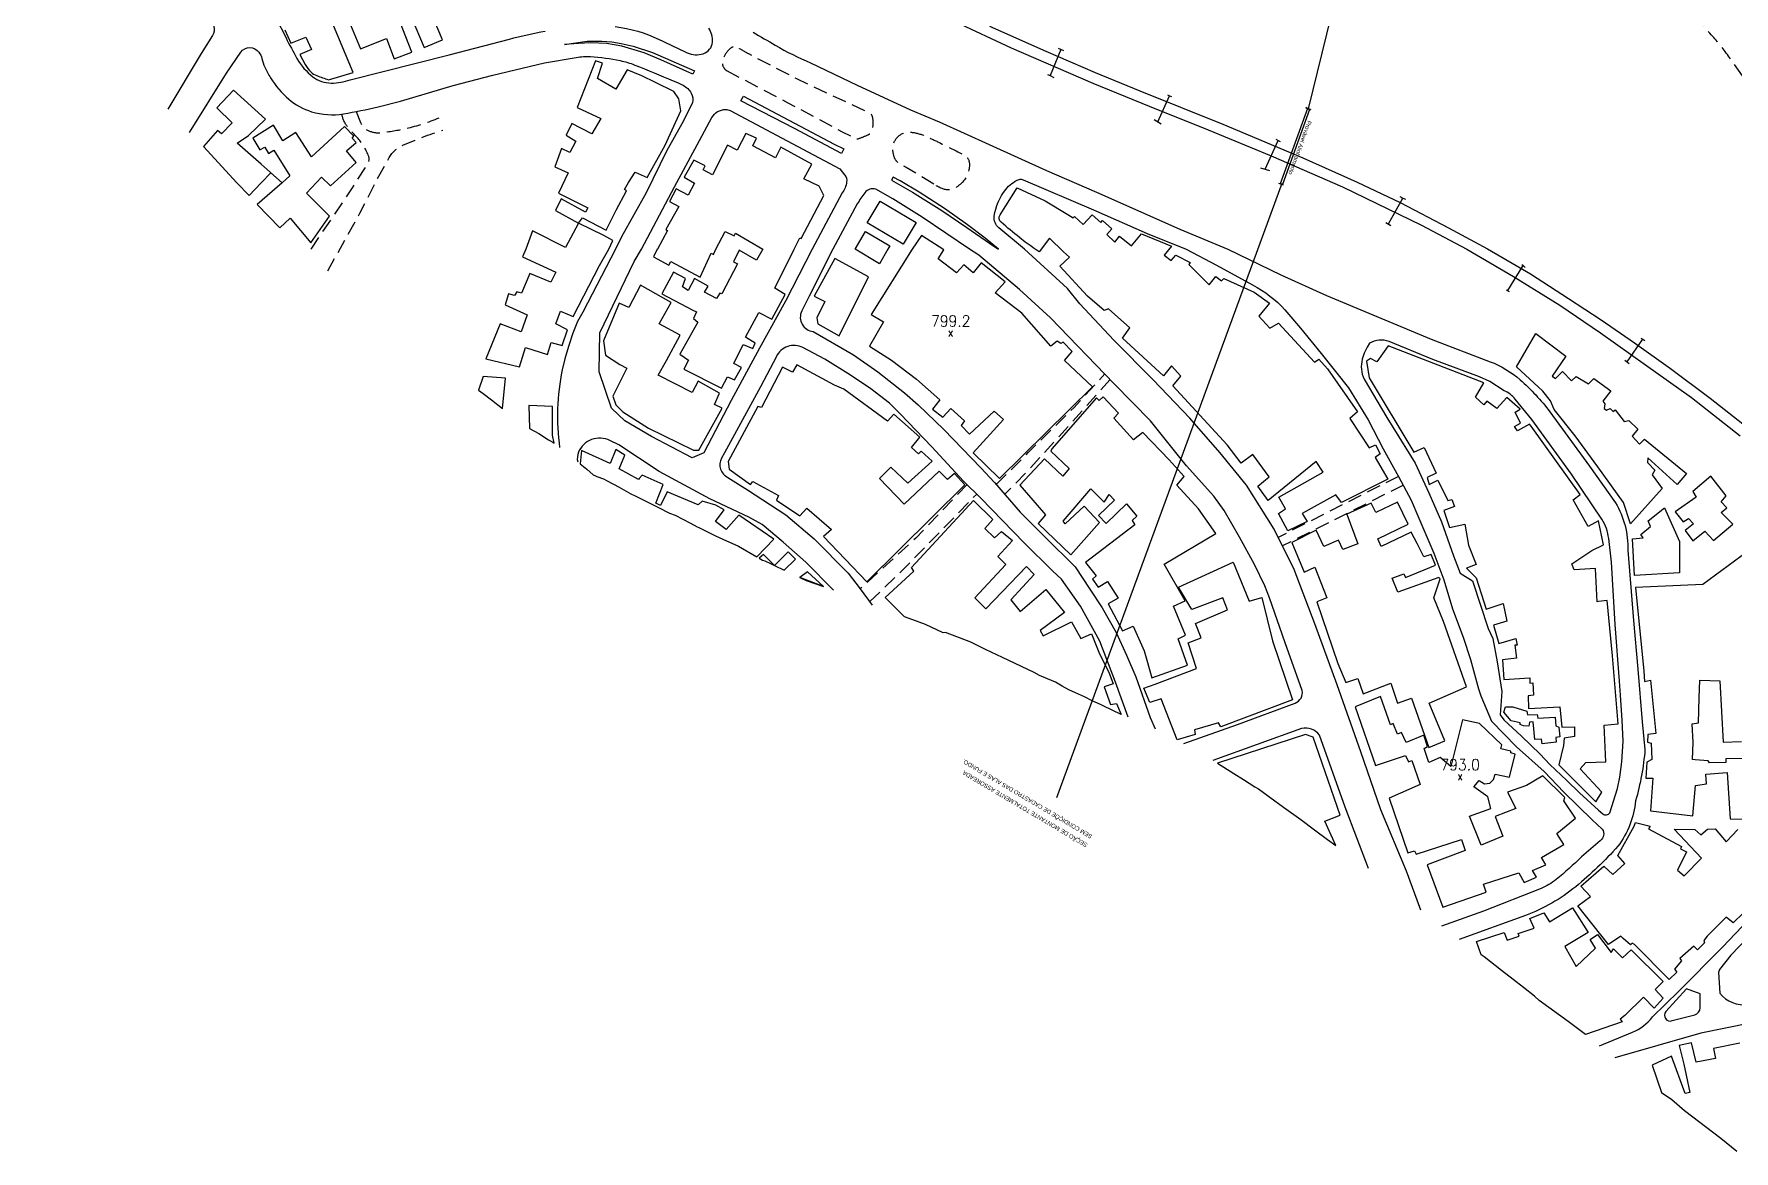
# Model space of a CAD drawing. Header units: metres. Extents: x 320405 to 332543, y 7395686 to 7410003.
# Drawn here: x 321090 to 321697, y 7402678 to 7403077 of the extents above; entities that cross this region are included whole.
import ezdxf
from ezdxf.enums import TextEntityAlignment as Align

# ---------------------------------------------------------------- set-up
doc = ezdxf.new("R2010")
doc.units = ezdxf.units.M
doc.header["$LTSCALE"] = 10
doc.header["$MEASUREMENT"] = 0
for name, pattern in [('CONTINUO', [0]), ('DASHED', [0.75, 0.5, -0.25]), ('TRACEJADO', [8.7, 8, -0.7])]:
    doc.linetypes.add(name, pattern=pattern)
for name, color, linetype in [('_TEXTO', 45, 'Continuous'), ('BUEIRO', 151, 'Continuous'), ('Canteiro', 45, 'DASHED'), ('DETALHES', 45, 'Continuous'), ('Edificações', 30, 'Continuous'), ('GALERIA', 45, 'Continuous'), ('Linha Férrea', 20, 'Continuous'), ('Pontos Cotados', 45, 'Continuous'), ('Portico', 45, 'Continuous'), ('Vias Primárias', 230, 'Continuous'), ('Vias Secundárias', 230, 'DASHED')]:
    doc.layers.add(name, color=color, linetype=linetype)
doc.styles.add('ARIAL', font='arial.ttf')
doc.styles.add('Style-STANDARD', font='STANDARD.shx')

msp = doc.modelspace()

# ---------------------------------------------------------------- linework, layer by layer
at = {"layer": '_TEXTO'}
for p, q in [((321545.13, 7403050.02), (321595.3, 7403255.37)), ((321535.58, 7403023.44), (321455.16, 7402803.95))]:
    msp.add_line(p, q, dxfattribs=at)
at = {"layer": 'BUEIRO', "linetype": 'TRACEJADO'}
for p, q in [((321544.74, 7403050.17, 765.19), (321534.99, 7403023.29, 774.06)), ((321545.51, 7403049.84, 765.19), (321535.79, 7403023.03, 774.04))]:
    msp.add_line(p, q, dxfattribs=at)
at = {"layer": 'BUEIRO', "linetype": 'CONTINUO'}
msp.add_line((321534.36, 7403023.5, 774.51), (321536.11, 7403022.92, 774), dxfattribs=at)
for points in [[(321544.63, 7403050.33, 766.32), (321544.55, 7403050.3, 766.08), (321544.2, 7403050.5, 765.89), (321544.14, 7403050.49, 765.56), (321544.73, 7403050.17, 765.15)], [(321545.81, 7403049.88, 766.26), (321544.63, 7403050.33, 766.32)], [(321545.81, 7403049.88, 766.26), (321545.83, 7403049.73, 765.12)]]:
    msp.add_polyline3d(points, dxfattribs=at)
at = {"layer": 'Canteiro', "flags": 128}
for points in [[(321337.3, 7403063.72), (321359.23, 7403052.26), (321378.61, 7403041.88), (321383.47, 7403039.46, 0.202264), (321384.35, 7403039.4, 0.021642), (321387.92, 7403040.83, 0.189607), (321389.08, 7403042.02, 0.10392), (321389.68, 7403045.14, 0.057416), (321389.41, 7403047.23, 0.218134), (321388.31, 7403048.6), (321362.34, 7403060.75), (321345.3, 7403069.65, -0.016163), (321342.08, 7403071.47, 0.025546), (321341.06, 7403072.02, 0.304114), (321338.64, 7403071.66, 0.11221), (321336.03, 7403067.93, 0.220276), (321336.17, 7403064.99, 0.1237)], [(321411.3, 7403023.19), (321401.38, 7403029.16, 0.005274), (321399.02, 7403030.55, -0.165241), (321397.32, 7403032.48, -0.127677), (321396.74, 7403036.56, -0.417295), (321403.29, 7403041.71, -0.074684), (321408.56, 7403040.24, -0.00879), (321413.58, 7403037.88, -0.003382), (321421.92, 7403033.71, -0.271212), (321424.03, 7403030.43, -0.198669), (321421.67, 7403023.98, -0.084145), (321418.84, 7403021.8, -0.240592), (321413.96, 7403021.7, -0.02873)]]:
    msp.add_lwpolyline(points, format="xyb", close=True, dxfattribs=at)
at = {"layer": 'Edificações'}
msp.add_lwpolyline([(321179.6, 7403078.28), (321181.65, 7403073.51), (321187.1, 7403075.63), (321189.08, 7403071.27), (321184.89, 7403069.42), (321186.83, 7403065.87, 0.079891), (321188.84, 7403063.27, 0.096045), (321190.97, 7403061.93, 0.015729), (321195.12, 7403060.47), (321203.94, 7403063.06), (321192.97, 7403089.35)], format="xyb", dxfattribs=at)
for points in [[(321198.26, 7403091.58), (321206.53, 7403071.53), (321215.84, 7403075.13), (321218.6, 7403067.87), (321224.94, 7403070.26), (321217.64, 7403088.87)], [(321224.7, 7403082.91), (321229.33, 7403071.93), (321235.8, 7403074.72), (321229.93, 7403088.8)], [(321312.49, 7403000), (321311.19, 7402997.21), (321316.66, 7402994.29), (321317.34, 7402995.49), (321327.88, 7402990.01), (321331.8, 7402998.56), (321332.63, 7402998.09), (321333.47, 7403000), (321336.77, 7403006.2), (321340.04, 7403004.74), (321340.47, 7403005.69), (321350.21, 7403000), (321347.97, 7402996.04), (321341.81, 7402999.57), (321339.75, 7402995.46), (321341.24, 7402994.71), (321335.61, 7402983.98), (321334.89, 7402984.29), (321333.76, 7402982.39), (321329.44, 7402984.65), (321330.73, 7402986.75), (321325.9, 7402989.47), (321323.53, 7402985.21), (321321.53, 7402986.55), (321322.66, 7402989.53), (321318.29, 7402991.78), (321314.23, 7402984.03), (321325.23, 7402978.16), (321326.57, 7402977.59), (321325.43, 7402975.16), (321327.03, 7402973.93), (321320.65, 7402962.43), (321323.74, 7402960.28), (321321.99, 7402957.07), (321335.52, 7402950.35), (321337.68, 7402954.4), (321340.09, 7402953.33), (321342.61, 7402957.69), (321339.84, 7402959.14), (321343.18, 7402965.86), (321346.72, 7402964.48), (321347.5, 7402966.4), (321344.11, 7402968.5), (321348.84, 7402977.38), (321353.48, 7402974.99), (321358.19, 7402983.76), (321354.55, 7402986.04), (321361.49, 7403000), (321363.44, 7403003.96), (321363.91, 7403003.7), (321372, 7403019.07), (321370.39, 7403022.49), (321364.88, 7403025.01), (321367.73, 7403030.32), (321356.71, 7403036.33), (321354.8, 7403032.61), (321346.63, 7403036.91), (321347.94, 7403039.59), (321344.22, 7403041.23), (321341.1, 7403035.33), (321337.67, 7403037.11), (321332.26, 7403026.54), (321328.95, 7403028.34), (321329.65, 7403029.71), (321325.64, 7403031.77), (321322.14, 7403025.61), (321325.85, 7403023.47), (321323.55, 7403019.18), (321319.27, 7403021.53), (321316.95, 7403016.99), (321320.2, 7403015.23), (321315.66, 7403006.98), (321316.19, 7403006.65), (321312.62, 7403000)], [(321377.56, 7402968.95), (321387.96, 7402990.09), (321376.01, 7402996.59), (321368.53, 7402983.15), (321372.38, 7402981.25), (321369.52, 7402975.42), (321369.86, 7402973.25), (321377.56, 7402968.95)], [(321306.56, 7402987.04), (321302.34, 7402979.09), (321298.92, 7402980.62), (321293.33, 7402967.17), (321294.01, 7402962.06), (321299.23, 7402958.79), (321301.72, 7402957.4), (321296.66, 7402947.5), (321297.71, 7402944.33), (321300.24, 7402941.91), (321309.36, 7402936.05), (321325.44, 7402928.14), (321327.44, 7402928.2), (321335.67, 7402943.15), (321332.93, 7402944.44), (321334.78, 7402948.55), (321327.19, 7402952.81), (321324.97, 7402948.81), (321312.85, 7402954.92), (321315.85, 7402960.25), (321320.75, 7402969.22), (321313.2, 7402973.23), (321317.46, 7402980.87), (321306.56, 7402987.04)], [(321660.08, 7402901.85), (321657.6, 7402909.5), (321648.41, 7402922.17), (321640.32, 7402933.28), (321632.85, 7402942.71), (321631.51, 7402945.79), (321628.74, 7402949.23), (321619.41, 7402957.92), (321626.29, 7402969.89), (321636.96, 7402961.75), (321632.13, 7402954.58), (321633.33, 7402953.82), (321635.86, 7402956.21), (321639.07, 7402952.95), (321640.75, 7402954.44), (321645.15, 7402951.81), (321646.96, 7402953.81), (321653.04, 7402949.3), (321650.17, 7402945.63), (321650.99, 7402944.72), (321650.7, 7402943), (321651.56, 7402942.43), (321652.8, 7402943.09), (321653.9, 7402942), (321654.62, 7402942.62), (321657.78, 7402938.4), (321659.45, 7402938.74), (321662.76, 7402935.67), (321660.65, 7402933.19), (321663.34, 7402930.27), (321665.15, 7402932.13), (321680.13, 7402919.89), (321676.82, 7402915.91), (321666.3, 7402925.47), (321666.16, 7402923.75), (321668.74, 7402920.98), (321667.79, 7402919.41), (321671.38, 7402914.47), (321660.08, 7402901.85)], [(321607.74, 7402952.16), (321573.57, 7402965.42), (321569.55, 7402959.75), (321567.28, 7402960.95), (321565.8, 7402960.01), (321566.73, 7402953.96), (321582.72, 7402927.5), (321586.47, 7402929.09), (321590.72, 7402919.99), (321587.47, 7402918.39), (321588.24, 7402915.91), (321591.27, 7402917.51), (321594.86, 7402910.16), (321596.24, 7402910.55), (321597.28, 7402908.07), (321593.48, 7402906.59), (321595.52, 7402900.53), (321600.93, 7402901.78), (321602.3, 7402894.24), (321605.01, 7402887.33), (321601.54, 7402886), (321604.95, 7402882.59), (321608.54, 7402871.42), (321614.6, 7402873.38), (321615.93, 7402867.14), (321611.19, 7402865.71), (321613.05, 7402859.13), (321619.09, 7402860.92), (321619.66, 7402858.47), (321618.83, 7402858.47), (321619.36, 7402853.92), (321614.37, 7402853.25), (321614.89, 7402846.21), (321624.15, 7402846.89), (321624.2, 7402844.91), (321625.2, 7402845.07), (321625.47, 7402840.67), (321623.54, 7402840.49), (321623.65, 7402835.87), (321634.9, 7402836.46), (321635.63, 7402829.25), (321640.15, 7402829.31), (321640.04, 7402825.88), (321636.4, 7402825.33), (321636.18, 7402822.68), (321634.53, 7402815.84), (321647.76, 7402802.61), (321649.91, 7402806.03), (321642.08, 7402814.34), (321644.18, 7402816.65), (321651.34, 7402816.87), (321650.74, 7402830), (321655.7, 7402830.44), (321653.71, 7402854.76), (321651.79, 7402874.44), (321648.67, 7402874.11), (321648.14, 7402873.97), (321647.56, 7402885.89), (321640.01, 7402885.4), (321639.19, 7402887.57), (321646.3, 7402892.31), (321650.44, 7402894.4), (321648.65, 7402902.97), (321644.97, 7402900.87), (321639.58, 7402910.42), (321642.16, 7402912.28), (321624.59, 7402936.72), (321624.03, 7402937.45), (321619.7, 7402935.03), (321618.73, 7402936.65), (321620.82, 7402937.84), (321618.95, 7402941.77), (321620.68, 7402942.86), (321615.99, 7402947), (321612.31, 7402943.07), (321608.74, 7402945.62), (321607.73, 7402944.33), (321604.73, 7402947.1), (321607.74, 7402952.16)], [(321387.37, 7402881.14), (321422.42, 7402915.84), (321418.73, 7402919.83), (321416.18, 7402917.68), (321413.16, 7402920.64), (321400.67, 7402908.83), (321391.94, 7402918.09), (321395.9, 7402922.04), (321402.08, 7402916.41), (321410.67, 7402924.19), (321406.78, 7402927.81), (321405.84, 7402926.87), (321403.36, 7402929.15), (321406.37, 7402932.87), (321397.04, 7402940.98), (321394.76, 7402938.57), (321379.17, 7402949.92), (321375.81, 7402951.4), (321362.36, 7402958.6), (321360.89, 7402956.05), (321357.26, 7402957.86), (321349.72, 7402943.4), (321348.45, 7402943.74), (321337.83, 7402924.12), (321338.24, 7402921.38), (321345.83, 7402915.92), (321346.64, 7402917), (321355.83, 7402911.97), (321355.1, 7402910.34), (321363.49, 7402904.71), (321365.91, 7402907.46), (321374.71, 7402899.8), (321371.89, 7402897.38), (321387.37, 7402881.14)], [(321257.32, 7402943.01), (321258.41, 7402953.89), (321250.33, 7402954.44), (321248.67, 7402949.58), (321250.36, 7402948.46), (321253.36, 7402946.12), (321257.32, 7402943.01)], [(321275.7, 7402930.67), (321275.16, 7402933.56), (321275.11, 7402943.77), (321266.73, 7402944.17), (321266.89, 7402935.95), (321270.22, 7402934.14), (321273.75, 7402931.81), (321275.26, 7402931.02), (321275.7, 7402930.67)], [(321348.1, 7402890.12), (321354.19, 7402896.41), (321341.66, 7402904.96), (321337.1, 7402899.82), (321333.35, 7402902.68), (321336.45, 7402906.86), (321333.41, 7402908.48), (321328.53, 7402909.98), (321327.17, 7402908.66), (321316.03, 7402913.23), (321313.65, 7402908.45), (321312, 7402909.19), (321314.71, 7402915.96), (321307.11, 7402919.29), (321306.07, 7402918.07), (321305.8, 7402917.68), (321298.94, 7402921.47), (321300.95, 7402926.42), (321297.72, 7402928.39), (321295.71, 7402923.44), (321285.55, 7402928.07), (321284.97, 7402923.31), (321287.41, 7402921.35), (321289.68, 7402919.41), (321290.54, 7402918.99), (321290.93, 7402918.79), (321293.32, 7402917.89), (321294.69, 7402917.24), (321298.96, 7402914.9), (321303.12, 7402912.63), (321304.68, 7402911.81), (321312.95, 7402907.64), (321316.87, 7402905.68), (321318.96, 7402904.92), (321324.36, 7402902.07), (321326.82, 7402900.79), (321327.4, 7402900.53), (321328.31, 7402900.13), (321333.4, 7402897.62), (321335.92, 7402896.39), (321341.5, 7402893.92), (321348.1, 7402890.12)], [(321689.73, 7402895.96), (321696.7, 7402901.74), (321692.53, 7402905.9), (321694.49, 7402907.62), (321692.53, 7402909.72), (321694.29, 7402911.85), (321688.79, 7402918.86), (321682.32, 7402913.37), (321683.6, 7402911.41), (321676.09, 7402906.16), (321678.89, 7402902.58), (321680.75, 7402903.81), (321682.57, 7402901.85), (321679.67, 7402899.45), (321682.32, 7402895.76), (321686.69, 7402899.29), (321689.73, 7402895.96)], [(321393.98, 7402875.53), (321404.12, 7402884.91), (321403.29, 7402886.27), (321425.5, 7402910.24), (321432.38, 7402903.39), (321429.49, 7402900.22), (321432.99, 7402896.86), (321435.47, 7402899.1), (321439.35, 7402895.85), (321434.21, 7402890.23), (321437.03, 7402887.37), (321425.96, 7402875.42), (321429.86, 7402871.56), (321444.36, 7402886.65), (321447.09, 7402883.71), (321438.79, 7402874.72), (321442.17, 7402870.54), (321451.35, 7402878.44), (321457.98, 7402870.22), (321449.29, 7402863.72), (321450.34, 7402861.92), (321460.49, 7402866.92), (321463.83, 7402860.89), (321467.65, 7402862.53), (321470.52, 7402855.4), (321473.77, 7402848.91), (321475.31, 7402844.73), (321472.11, 7402843.59), (321474.39, 7402837.3), (321476.55, 7402837.74), (321478.24, 7402833.78), (321471.76, 7402836.9), (321470.83, 7402837.34), (321467.86, 7402838.7), (321465.07, 7402840.02), (321461.89, 7402841.52), (321459.58, 7402842.62), (321457.2, 7402843.93), (321454.8, 7402845.26), (321449.09, 7402847.69), (321447.13, 7402848.71), (321435.79, 7402854.11), (321429.81, 7402856.96), (321424.47, 7402859.6), (321415.45, 7402863.03), (321414.6, 7402862.95), (321408.36, 7402865.88), (321403.79, 7402867.54), (321400.78, 7402868.63), (321393.98, 7402875.53)], [(321677.59, 7402884.37), (321661.51, 7402883.38), (321660.76, 7402896.51), (321664.59, 7402896.92), (321663.74, 7402898.01), (321667.18, 7402900.85), (321666.38, 7402902.89), (321672.26, 7402907.61), (321677.64, 7402895.52), (321677.59, 7402884.37)], [(321357.86, 7402885.28), (321361.91, 7402889.24), (321359.27, 7402891.88), (321354.38, 7402886.96), (321350.49, 7402890.85), (321348.95, 7402889.62), (321350.13, 7402888.94), (321350.95, 7402888.63), (321353.04, 7402887.69), (321354.38, 7402886.96), (321357.86, 7402885.28)], [(321701.72, 7402891.87), (321685.88, 7402880.19), (321661.85, 7402879.1), (321664.8, 7402849.28), (321665.09, 7402845.56), (321667.19, 7402846.02), (321669.12, 7402827.02), (321666.28, 7402826.6), (321666.17, 7402823.93), (321667.53, 7402823.54), (321667.7, 7402817.73), (321665.94, 7402816.77), (321665.6, 7402810.98), (321668.04, 7402810.98), (321667.19, 7402799.36), (321682.35, 7402797.63), (321683.32, 7402808.36), (321687.18, 7402808.99), (321687.01, 7402812.47), (321694.56, 7402813.1), (321695.71, 7402796.56), (321719.56, 7402796.29)], [(321539.35, 7402838.95), (321513.83, 7402829.34), (321512.92, 7402830.8), (321504.42, 7402828.34), (321504.61, 7402826.61), (321498.26, 7402824.78), (321492.55, 7402839.4), (321488.39, 7402838.07), (321486.32, 7402843.14), (321490.34, 7402844.58), (321505.17, 7402850.14), (321502.12, 7402859.37), (321506.82, 7402861.12), (321504.75, 7402866.3), (321516.16, 7402871.1), (321514.46, 7402875.38), (321503.41, 7402871.21), (321498.73, 7402879.28), (321518.15, 7402888.15), (321523.89, 7402874.27), (321528.48, 7402875.56), (321532.28, 7402860.02), (321539.35, 7402838.95)], [(321718.65, 7402818.03), (321694.12, 7402817.9), (321694.11, 7402816.59), (321688.35, 7402816.53), (321687.89, 7402817.28), (321683.22, 7402817.56), (321682.29, 7402817.75), (321682.52, 7402823.79), (321682.14, 7402830.41), (321684.38, 7402830.75), (321684.65, 7402839.72), (321684.9, 7402846.05), (321691.96, 7402845.83), (321693.13, 7402823.94), (321699.75, 7402824.08)], [(321561.82, 7402836.56), (321569.01, 7402815.58), (321579.73, 7402819.17), (321580.76, 7402816.81), (321581.96, 7402817.33), (321584.98, 7402808.72), (321573.86, 7402803.86), (321580.53, 7402784.36), (321582.91, 7402785.09), (321583.58, 7402783.92), (321599.79, 7402789.17), (321601.1, 7402785.16), (321587.49, 7402780.06), (321593.06, 7402765.01), (321608.6, 7402770.35), (321607.65, 7402773.15), (321620.21, 7402777.22), (321622.11, 7402773.72), (321626.49, 7402775.7), (321625.1, 7402778.03), (321629.82, 7402780.08), (321628.29, 7402782.75), (321636.29, 7402787.36), (321633.75, 7402791.33), (321640.4, 7402796.73), (321636.34, 7402802.9), (321636.64, 7402804.07), (321628.82, 7402811.89), (321622.99, 7402808.36), (321616.12, 7402806.01), (321619.17, 7402800.2), (321611.77, 7402797.32), (321614.5, 7402790.26), (321606.78, 7402787.16), (321602.61, 7402797.42), (321610.18, 7402800.15), (321609.11, 7402804.34), (321604.16, 7402807.92), (321606.04, 7402810.21), (321607.96, 7402808.99), (321609.88, 7402809.25), (321611.21, 7402810.58), (321611.79, 7402812.41), (321616.89, 7402811.36), (321618.93, 7402819.64), (321617.36, 7402820.11), (321617.36, 7402820.69), (321613.8, 7402821.48), (321614.13, 7402822.92), (321606.16, 7402830.57), (321600.1, 7402831.87), (321595.98, 7402815.14), (321592.1, 7402818.45), (321588.08, 7402816.64), (321586.44, 7402821.67), (321587.65, 7402822.29), (321586.24, 7402826.34), (321579.93, 7402823.72), (321578.3, 7402827.35), (321576.93, 7402826.71), (321575.4, 7402830.53), (321574.39, 7402830.08), (321570.81, 7402840.15), (321561.82, 7402836.56)], [(321633.56, 7402823.88), (321628.51, 7402823.35), (321628.36, 7402824.98), (321625.93, 7402824.79), (321625.28, 7402831.12), (321623.99, 7402831.04), (321623.84, 7402829.64), (321621.87, 7402829.68), (321620.66, 7402830.17), (321620.69, 7402830.79), (321617.47, 7402831.47), (321614.81, 7402834.65), (321615.46, 7402836.47), (321618.11, 7402836.54), (321623.08, 7402834.99), (321623.33, 7402833.63), (321626.76, 7402833.73), (321627.05, 7402832.44), (321633.25, 7402832.84), (321633.44, 7402829.73), (321634.49, 7402829.27), (321634.89, 7402825.75), (321633.44, 7402825.58), (321633.56, 7402823.88)], [(321554.86, 7402786.97), (321550.95, 7402795.73), (321556.46, 7402797.86), (321546.78, 7402825.69), (321543.98, 7402826.62), (321512.61, 7402816.36), (321518.42, 7402812.73), (321521.89, 7402810.56), (321526, 7402807.99), (321527.22, 7402807.23), (321531.36, 7402804.22), (321536.18, 7402800.71), (321542.39, 7402796.23), (321547.24, 7402792.63), (321551.93, 7402789.14), (321554.86, 7402786.97)], [(321700.47, 7402762.97), (321696.71, 7402759.41), (321694.27, 7402761.39), (321687.43, 7402754.58), (321686.33, 7402753), (321686.53, 7402752.28), (321684.06, 7402749.67), (321682.71, 7402750.99), (321677.7, 7402746.64), (321678.3, 7402745.76), (321675.82, 7402742.87), (321676.69, 7402741.77), (321673.89, 7402739.08), (321661.49, 7402751.66), (321660.7, 7402752.13), (321660.05, 7402751.49), (321657.51, 7402753.81), (321656.65, 7402754.58), (321652.21, 7402751.61), (321641.24, 7402765.38), (321645.8, 7402768.77), (321642.4, 7402772.49), (321650.53, 7402779.66), (321653.8, 7402776.57), (321658.06, 7402780.52), (321655.61, 7402783.43), (321661.38, 7402793.93), (321661.94, 7402795.22), (321667.1, 7402793.92), (321666.54, 7402792.89), (321678.34, 7402786.61), (321677.95, 7402785.8), (321680.11, 7402784.67), (321676.89, 7402778.2), (321679.29, 7402776.21), (321685.5, 7402782.48), (321675.71, 7402792.85), (321683.13, 7402792.69), (321685.19, 7402790.82), (321687.59, 7402792.83), (321690.3, 7402792.94), (321694.26, 7402788.32), (321698.38, 7402792.66)], [(321643.97, 7402719.48), (321637.78, 7402724.08), (321627.45, 7402731.61), (321625.79, 7402733.12), (321621.84, 7402736.23), (321618.15, 7402739.12), (321613.99, 7402742.4), (321607.79, 7402747.23), (321606.78, 7402747.94), (321605.16, 7402752.65), (321614.94, 7402755.96), (321616.09, 7402753.14), (321620.34, 7402754.61), (321619.93, 7402755.51), (321625.66, 7402757.47), (321624.11, 7402760.91), (321629.14, 7402762.96), (321631.14, 7402759.73), (321639.37, 7402764.71), (321645.02, 7402755.92), (321636.6, 7402750.86), (321640.66, 7402743.8), (321647.64, 7402750.28), (321645.74, 7402753.47), (321648.27, 7402755.16), (321653.23, 7402748.83), (321654.06, 7402750.11), (321657.29, 7402746.88), (321660.35, 7402749.74), (321671.72, 7402738.4), (321668.86, 7402735.59), (321671.76, 7402732.45), (321668.49, 7402728.93), (321664.71, 7402732.83), (321658.04, 7402726.28), (321656.4, 7402724.99), (321657.07, 7402724.02), (321643.97, 7402719.48)], [(321699.11, 7402716.34), (321689.72, 7402714.44), (321690.5, 7402710.92), (321683.59, 7402709.55), (321681.83, 7402716.52), (321677.53, 7402715.61), (321679.09, 7402708.9), (321681.3, 7402698.8), (321679.6, 7402698.47), (321674.78, 7402711.76), (321667.81, 7402708.58), (321671.19, 7402698.75), (321674.87, 7402696.29), (321679.42, 7402692.39), (321692.36, 7402682.43), (321698.11, 7402677.88)]]:
    msp.add_lwpolyline(points, dxfattribs=at)
for points in [[(321295.27, 7403000), (321296.73, 7403003), (321293.48, 7403004.82), (321284.48, 7403009.24), (321285.85, 7403011.15), (321294.33, 7403006.75), (321297.84, 7403013.84), (321301.53, 7403020.81), (321300.79, 7403021.21), (321302.33, 7403023.72), (321304.64, 7403027.44), (321308.9, 7403025.55), (321315.35, 7403037.11), (321320.96, 7403049.3), (321320.3, 7403053.58), (321318.49, 7403056.23), (321311.95, 7403059.53), (321306.98, 7403061.85), (321301.84, 7403063.94), (321297.8, 7403057.04), (321291.19, 7403060.85), (321292.99, 7403066.32), (321290.53, 7403067.2), (321283.96, 7403050.55), (321292.45, 7403046.63), (321289.16, 7403041.17), (321282.02, 7403044.85), (321279.97, 7403040.7), (321283.48, 7403038.46), (321281.32, 7403034.49), (321278.33, 7403035.89), (321275.93, 7403029.34), (321280.79, 7403027.16), (321277.22, 7403019.97), (321287.75, 7403014.76), (321286.94, 7403013.19), (321278.27, 7403017.92), (321276.17, 7403013.71), (321284.48, 7403009.24), (321279.74, 7403000.59), (321267.97, 7403006.55), (321265.63, 7403000), (321264.46, 7402997.21), (321276.31, 7402991.7), (321274.57, 7402988.11), (321267.02, 7402991.3), (321264.07, 7402984.29), (321262.37, 7402984.75), (321261.55, 7402983.4), (321259.42, 7402984.03), (321258.26, 7402980.07), (321266.14, 7402976.49), (321263.96, 7402970.43), (321256.42, 7402973.24), (321251.38, 7402960.76), (321263.38, 7402957.9), (321265.51, 7402964.81), (321273.3, 7402962.29), (321274.66, 7402966.65), (321278.63, 7402965.49), (321280.52, 7402971.15), (321276.31, 7402973.23), (321277.96, 7402977.79), (321282.55, 7402975.86), (321291.94, 7402994.14)], [(321188.83, 7403002.21), (321195.53, 7403011.78), (321187.3, 7403019.97), (321192.65, 7403025.68), (321195.9, 7403022.55), (321205.05, 7403030.89), (321201.62, 7403035.03), (321204.99, 7403038.1), (321203.65, 7403039.59), (321204.18, 7403040.32), (321200.85, 7403043.74), (321189.07, 7403032.88), (321183.51, 7403041.66), (321178.85, 7403038.6), (321175.55, 7403044.18), (321168.08, 7403039.56), (321170.68, 7403035.37), (321172.43, 7403036.42), (321173.71, 7403034.15), (321175.61, 7403035.27), (321181.33, 7403026.11), (321178.61, 7403023.66), (321171.12, 7403030.25), (321162.49, 7403037.84), (321166.52, 7403040.59), (321172.61, 7403046.42), (321161.18, 7403056.73), (321155.29, 7403050.47), (321160.75, 7403045.07), (321156.96, 7403041.15), (321155.47, 7403042.32), (321150.5, 7403036.62), (321162.4, 7403023.65), (321166.8, 7403019.07), (321171.13, 7403023.61), (321174.52, 7403027.26), (321178.61, 7403023.66), (321169.7, 7403015.85), (321177.73, 7403007.55), (321181.5, 7403011.07)], [(321392.09, 7403017.1), (321404.99, 7403009.49), (321400.38, 7403001.68), (321387.48, 7403009.3)], [(321394.91, 7403000), (321391.89, 7402994.73), (321383.28, 7403000), (321386.97, 7403006.26), (321395.6, 7403001.17)], [(321403.57, 7403000), (321388.93, 7402976.58), (321393.34, 7402974), (321388.32, 7402965.28), (321396.15, 7402960.36), (321405.07, 7402953.53), (321413.42, 7402946.14), (321410.86, 7402942.79), (321414.47, 7402939.97), (321417.43, 7402943.07), (321422.28, 7402938.62), (321421.05, 7402936.96), (321424, 7402933.89), (321432.87, 7402942.06), (321436.16, 7402939.11), (321425.37, 7402927.24), (321434.74, 7402918.08), (321467.95, 7402950.78), (321457.96, 7402960.18), (321460.72, 7402963.38), (321457.48, 7402966.79), (321456.63, 7402966.24), (321455.35, 7402967.09), (321453.14, 7402965.29), (321442.72, 7402977.14), (321433.26, 7402984.36), (321436.75, 7402988.3), (321428.25, 7402995.08), (321425.38, 7402991.54), (321422.07, 7402994.37), (321419.46, 7402991.47), (321412.83, 7402996.51), (321414.93, 7402999.66), (321406.9, 7403004.82)], [(321469.46, 7402946.89), (321453.48, 7402928.7), (321453.09, 7402927.79), (321459.65, 7402921.6), (321457.35, 7402918.92), (321450.88, 7402925.04), (321441.97, 7402915.62), (321448.25, 7402908.53), (321451.19, 7402905.02), (321448.61, 7402902.02), (321460.18, 7402890.78), (321470.46, 7402902.31), (321465.03, 7402908.15), (321458.2, 7402901.89), (321457.54, 7402902.83), (321467.39, 7402914.41), (321472.15, 7402909.56), (321473.94, 7402912.29), (321475.83, 7402910.27), (321470.08, 7402904.81), (321472.81, 7402901.98), (321480.07, 7402909), (321483.75, 7402904.57), (321482.19, 7402903.06), (321483.04, 7402901.49), (321465.51, 7402888.1), (321469.32, 7402883.25), (321467.96, 7402882.07), (321469.98, 7402879.2), (321473.28, 7402881.23), (321477.11, 7402875.33), (321473.57, 7402873.25), (321478.71, 7402863.59), (321482.51, 7402865.37), (321486.44, 7402856.51), (321489.19, 7402846.84), (321501.89, 7402851.44), (321498.53, 7402860.77), (321501.14, 7402862.05), (321496.92, 7402872.48), (321501.08, 7402874.37), (321493.58, 7402887.46), (321512.05, 7402898.37), (321505.88, 7402907.2), (321498.05, 7402915.67), (321500.68, 7402918.75), (321495.38, 7402924.76), (321486, 7402934.53), (321482.56, 7402931.84), (321475.59, 7402939.59), (321477.24, 7402941.42), (321471.76, 7402947.24), (321470.34, 7402945.87)], [(321580.72, 7402901.8), (321576.89, 7402909.6), (321569.39, 7402906.03), (321569.18, 7402905.94), (321567.47, 7402909.3), (321558.82, 7402905.26), (321562.75, 7402894.75), (321557.38, 7402892.73), (321555.83, 7402896.04), (321550.54, 7402893.79), (321547.87, 7402899.63), (321539.18, 7402895.24), (321543.51, 7402884.58), (321547.36, 7402886.37), (321551.68, 7402875.4), (321548.11, 7402874.02), (321555.59, 7402852.02), (321558.39, 7402845.19), (321562.71, 7402846.62), (321564.59, 7402841.19), (321574.5, 7402845), (321576.9, 7402837.82), (321581.91, 7402839.66), (321588.1, 7402822.02), (321593.85, 7402824.39), (321588.2, 7402837.79), (321601.52, 7402843.67), (321593.27, 7402866.94), (321589.85, 7402875.49), (321592.12, 7402882.24), (321591.61, 7402882.75), (321577.04, 7402877.51), (321575.01, 7402882.5), (321579.21, 7402884), (321579.77, 7402882.64), (321590.46, 7402887.12), (321588.86, 7402890.96), (321586.31, 7402890.03), (321583.86, 7402894.78), (321581.83, 7402898.9), (321571, 7402893.74), (321569.84, 7402896.53)], [(321371.95, 7402879.46), (321366.14, 7402884.71), (321363.51, 7402882.66)], [(321363.51, 7402882.66), (321365.76, 7402881.67), (321371.95, 7402879.46)]]:
    msp.add_lwpolyline(points, close=True, dxfattribs=at)
msp.add_lwpolyline([(321457.57, 7402998.98), (321452.66, 7403003.88), (321448.92, 7402999.05), (321447.5, 7403000, -0.023992), (321441.88, 7403004.11, -0.007769), (321435.36, 7403009.54, -0.371436), (321434.96, 7403012.19), (321441.05, 7403021.86), (321451.04, 7403017.24), (321459.19, 7403012.38), (321461.08, 7403011.1), (321461.51, 7403011.56), (321464.62, 7403008.7), (321467.91, 7403012.2), (321470.95, 7403009.42), (321471.59, 7403010.17), (321474.92, 7403007.23), (321473.1, 7403005.16), (321475.95, 7403002.45), (321477.67, 7403004.55), (321481.96, 7403001.13), (321485.46, 7403005.41), (321496.24, 7403000.97), (321493.6, 7402997.75), (321496.01, 7402995.96), (321497.78, 7402997.78), (321502.88, 7402995.24), (321502.35, 7402994.47), (321509.62, 7402987.16), (321512.02, 7402990.14), (321514.09, 7402988.7), (321514.9, 7402989.52), (321525.76, 7402984.62), (321531.15, 7402980.62), (321527.35, 7402976.06), (321531.34, 7402971.74), (321534.43, 7402973.49), (321547.26, 7402959.62), (321548.76, 7402960.66), (321551.89, 7402957.19), (321562.65, 7402941.81), (321559.92, 7402939.45), (321566.8, 7402928.98), (321569.01, 7402930.13), (321570.74, 7402926.91), (321568.96, 7402925.59), (321573.45, 7402917.86), (321556.88, 7402909.53), (321554.9, 7402912.27), (321542.87, 7402905.6), (321544.62, 7402902.72), (321537.71, 7402899.36), (321534.45, 7402905.51), (321536.91, 7402907.21), (321534.54, 7402911.38), (321550.4, 7402920.28), (321547.84, 7402924.07), (321530.7, 7402910.19), (321526.96, 7402915.26), (321531.02, 7402918.59), (321525.19, 7402926.58), (321521.1, 7402923.47), (321516.02, 7402930.09), (321496.62, 7402951.11), (321499.49, 7402954.63), (321496.16, 7402958.27), (321493.28, 7402954.76), (321478.67, 7402968.14), (321481.3, 7402971.8), (321473.69, 7402978.68), (321472.15, 7402978), (321466.18, 7402983.2), (321456.35, 7402993.82), (321459.71, 7402997.15)], format="xyb", close=True, dxfattribs=at)
at = {"layer": 'GALERIA', "linetype": 'CONTINUO'}
for points in [[(321544.73, 7403050.17, 765.15), (321544.82, 7403050.18, 766.01), (321545.47, 7403049.91, 766.01)], [(321544.73, 7403050.17, 765.15), (321545.51, 7403049.84, 765.15)], [(321545.47, 7403049.91, 766.01), (321545.51, 7403049.84, 765.15), (321545.83, 7403049.73, 765.12)]]:
    msp.add_polyline3d(points, dxfattribs=at)
at = {"layer": 'Linha Férrea', "flags": 128}
for points in [[(321419.09, 7403081.19), (321438.95, 7403071.85), (321468.06, 7403059.18), (321488.19, 7403051.03), (321509.32, 7403042.55), (321531.75, 7403033.25), (321557.26, 7403022.19), (321585.49, 7403008.48), (321601.69, 7403000), (321618.33, 7402990.13), (321634.87, 7402979.91), (321649.41, 7402970.05), (321665.47, 7402958.68), (321681.84, 7402947), (321699.24, 7402933.31)], [(321431.24, 7403079.63), (321451.29, 7403070.66), (321468.91, 7403063.09), (321484.87, 7403056.47), (321514.51, 7403044.65), (321543.08, 7403032.56), (321562.43, 7403023.84), (321577.83, 7403016.59), (321595.13, 7403007.62), (321609.06, 7403000.12), (321624.36, 7402991.1), (321637.98, 7402982.39), (321649.57, 7402974.77), (321661.53, 7402966.48), (321674.38, 7402957.31), (321688.55, 7402946.69), (321703.56, 7402934.9)]]:
    msp.add_lwpolyline(points, dxfattribs=at)
at = {"layer": 'Portico'}
for points in [[(321456.66, 7403071.29), (321452.82, 7403061.95)], [(321455.73, 7403071.69), (321457.6, 7403070.88)], [(321451.92, 7403062.32), (321452.82, 7403061.95), (321454.14, 7403061.25)], [(321491.26, 7403045.48), (321495.5, 7403054.71)], [(321494.7, 7403055.05), (321495.5, 7403054.71), (321496.16, 7403054.43)], [(321490.04, 7403046.2), (321492.49, 7403044.75)], [(321529.62, 7403028.56), (321534.22, 7403038.8)], [(321533.43, 7403039.18), (321534.22, 7403038.8), (321535.04, 7403038.4)], [(321528, 7403029.05), (321531.23, 7403028.07)], [(321573.63, 7403008.94), (321578.81, 7403018.2)], [(321577.73, 7403018.74), (321578.81, 7403018.2), (321579.7, 7403017.76)], [(321572.73, 7403009.44), (321574.54, 7403008.44)], [(321616.25, 7402985.14), (321621.77, 7402994.07)], [(321621.31, 7402994.44), (321621.77, 7402994.07), (321622.53, 7402993.44)], [(321615.74, 7402985.46), (321616.76, 7402984.81)], [(321663.81, 7402968.19), (321664.47, 7402967.77), (321665.22, 7402967.3)], [(321658.87, 7402959.7), (321664.47, 7402967.77)], [(321658.1, 7402960.27), (321659.63, 7402959.14)]]:
    msp.add_lwpolyline(points, dxfattribs=at)
at = {"layer": 'Vias Primárias'}
for points in [[(321089.98, 7403113.32), (321097.31, 7403115.88, -0.072592), (321104.65, 7403117.3, -0.077568), (321114.93, 7403116.17, -0.080798), (321118.95, 7403114.35, -0.027171), (321125.89, 7403109.18, -0.037729), (321134.1, 7403101.21), (321143.73, 7403091.24), (321148.16, 7403086.56), (321153.2, 7403081.31, -0.128068), (321154.24, 7403079.44, -0.206434), (321153.75, 7403076.26), (321149.7, 7403069.81), (321137.72, 7403049.95)], [(321176.38, 7403082.58), (321179.97, 7403075.4, 0.012392), (321183.87, 7403068.08, 0.100108), (321189.55, 7403061.52, 0.165042), (321196.12, 7403059.26, 0.085908), (321202.93, 7403060.41), (321238.24, 7403069.38), (321259.73, 7403074.99, -0.019012), (321272.53, 7403077.82, -0.037135)], [(321297.48, 7403079.45, -0.080141), (321313.25, 7403074.83, 0.002133), (321323.27, 7403070.1, 0.189026), (321328.97, 7403069.74, 0.304287), (321332.25, 7403073.9, 0.172558), (321330.92, 7403078.84, 0.125502)], [(321346.75, 7403077.42, -0.001847), (321354.7, 7403072.81, 0.032118), (321367.32, 7403066.47), (321383.92, 7403058.53), (321403, 7403049.68), (321413.19, 7403045.4), (321431.08, 7403037.36), (321451.5, 7403028.07), (321469.35, 7403020.27), (321499.13, 7403007.09), (321516.27, 7403000), (321535.22, 7402990.82), (321551.49, 7402983.41), (321588.87, 7402967.75), (321609.96, 7402959.77, -0.090451), (321620.67, 7402953.33, -0.049932), (321631.31, 7402941.88), (321645.4, 7402922.46), (321654.75, 7402909.36, -0.144646), (321659.09, 7402892.43), (321661.13, 7402867.36), (321662.68, 7402849.94), (321664.24, 7402831.11), (321665.26, 7402821.27, -0.049909), (321661.94, 7402802.98, -0.138093), (321655.58, 7402786.71, -0.039537), (321640.54, 7402772.28, -0.077791), (321622.63, 7402761.93), (321598.92, 7402753.44)], [(321145.5, 7403041.61), (321158.76, 7403062.78), (321163.84, 7403070.28, -0.257698), (321167.09, 7403071.93, -0.226299), (321170.27, 7403070.28, -0.103011), (321171.34, 7403068.02, 0.047278), (321172.4, 7403064.93, 0.033854), (321174.43, 7403061.15, 0.0743), (321180.95, 7403053.55, 0.103789), (321189.07, 7403049.05, 0.117378), (321200.49, 7403048.29, 0.014103), (321212.89, 7403050.75), (321220.82, 7403052.79), (321239.61, 7403058.37), (321253.86, 7403062.11), (321272.33, 7403066.53), (321283.62, 7403068.45, -0.058421), (321288.71, 7403068.71, -0.033964), (321299.32, 7403067.28, -0.045675), (321304.49, 7403065.72, -0.001115), (321318.27, 7403060.12, -0.024839), (321321.79, 7403058.47, -0.141198), (321324.7, 7403055.66, -0.208506), (321325.09, 7403052.23), (321321.32, 7403044.73), (321315.87, 7403034.97), (321308.64, 7403020.1), (321299.8, 7403004.32), (321297.64, 7403000), (321285.96, 7402977.43), (321284.03, 7402974.15), (321282.41, 7402969.99), (321280.84, 7402965.15), (321279.58, 7402960.74), (321278.61, 7402956.84, 0.084945), (321277.69, 7402929.09)], [(321585.27, 7402763.91), (321580.08, 7402777.8), (321570.91, 7402799.78), (321563.84, 7402820.4), (321555.29, 7402844.4), (321547.38, 7402866.1), (321540.04, 7402885.52), (321532.83, 7402899.98), (321522.96, 7402915.65), (321513.47, 7402927.39), (321502.76, 7402939.55), (321489.66, 7402953.3), (321475.54, 7402967.42), (321463.48, 7402980.48), (321459.03, 7402985.87), (321443.74, 7403000), (321434.5, 7403007.59, -0.25913), (321432.89, 7403011.68, -0.136787), (321436.99, 7403021.28, -0.127703), (321441.74, 7403024.84, -0.240973), (321443.19, 7403024.71), (321468.39, 7403014), (321487.46, 7403005.55), (321501.41, 7403000), (321512.25, 7402994.22), (321525.14, 7402987.21, -0.085278), (321536.71, 7402978.25), (321542.3, 7402971.71), (321549.58, 7402962.69), (321559.42, 7402950.38), (321566.44, 7402938.99), (321571.72, 7402928.6), (321577.23, 7402918.76), (321581.82, 7402910.3), (321584.46, 7402903.89), (321589.84, 7402891.37), (321593.48, 7402881.84), (321596.53, 7402871.5), (321600.3, 7402861.38), (321603.01, 7402853.41), (321605.77, 7402842.91), (321606.65, 7402840.42), (321610.41, 7402831.36), (321619.43, 7402822.26), (321629.23, 7402813.38), (321636.28, 7402806.01), (321646.39, 7402796.13), (321650.02, 7402792.87, -0.395643), (321649.28, 7402788.67), (321642.62, 7402782.97, -0.023565), (321633.53, 7402774.82, -0.076684), (321628.19, 7402771.68), (321607.65, 7402763.52), (321592.64, 7402758.19)], [(321500.6, 7402823.47), (321519.76, 7402830.22), (321540.33, 7402837.84, 0.370367), (321542.86, 7402842.39), (321536.78, 7402859.37), (321531.19, 7402875.39), (321529.56, 7402879.72), (321525.81, 7402887.32), (321520.52, 7402897.06), (321515.03, 7402906.65), (321511.3, 7402911.78), (321501.59, 7402922.56), (321488.71, 7402938.63), (321475.76, 7402951.83), (321453.03, 7402975.42), (321441.9, 7402985.53), (321427.35, 7402997.85), (321424.05, 7403000), (321407.17, 7403011.34), (321396.62, 7403017.98), (321390.56, 7403021.42, 0.287756), (321386.69, 7403020.11, 0.04624), (321383.99, 7403016.09), (321375.22, 7403000), (321366.77, 7402983.11), (321364.15, 7402977.87, 0.530466), (321368.26, 7402970.57), (321382.68, 7402962.21), (321391.35, 7402956.09), (321400.81, 7402948.64), (321405.77, 7402944.35), (321414.85, 7402935.53), (321428.15, 7402921.9), (321433.02, 7402916.6), (321442.14, 7402906.04), (321450.93, 7402897.25), (321461.8, 7402886.48), (321467, 7402878.49), (321471.39, 7402871.88), (321476.39, 7402863.11), (321480.12, 7402854.91), (321483.4, 7402847.28), (321488.58, 7402832.67), (321490.34, 7402828.65)], [(321480.66, 7402832.8), (321476.17, 7402845.35), (321470.56, 7402859.98), (321463.65, 7402872.5), (321456.95, 7402882.14), (321453.74, 7402885.03), (321443.62, 7402895.09), (321428.12, 7402910.98), (321421.96, 7402917.15), (321410.64, 7402929.31), (321399.25, 7402941.1), (321395.43, 7402944.98), (321388.85, 7402950.03), (321381.52, 7402955.01), (321372.4, 7402960.65), (321364.58, 7402964.79, 0.431285), (321355.08, 7402961.56), (321349.41, 7402950.77), (321336.56, 7402927.25), (321335.5, 7402925.27, 0.432742), (321337.79, 7402918.44), (321344.8, 7402914.01), (321358.48, 7402905.09), (321368.52, 7402896.51), (321380.74, 7402884.28), (321384.95, 7402878.61), (321389.27, 7402872.78)], [(321656.15, 7402845.68), (321654.59, 7402865.96), (321653.27, 7402888.16), (321652.31, 7402896.64, 0.113637), (321649.89, 7402903.51), (321639.02, 7402919.6), (321624.92, 7402939.13), (321618.91, 7402946.4, 0.114713), (321614.99, 7402949.4), (321609.92, 7402952.64), (321606.12, 7402954.39), (321589.56, 7402960.57), (321573.87, 7402966.94, 0.240458), (321566.95, 7402966.34), (321566.08, 7402964.9), (321564.97, 7402962.83), (321564.33, 7402960.66, 0.195946), (321565.02, 7402953.57), (321573.14, 7402939.82), (321575.26, 7402936.39), (321583.19, 7402923.48), (321588.13, 7402912.91), (321592.61, 7402902.53), (321596.94, 7402890.44), (321599.3, 7402884.29), (321603.73, 7402881.55), (321609.22, 7402864.54), (321610.93, 7402860.93), (321612.54, 7402852.54), (321614.16, 7402841.93), (321613.56, 7402833.7), (321614.85, 7402831.81), (321621.12, 7402826.01), (321627.82, 7402819.58), (321631.27, 7402815.95), (321637.37, 7402810.21), (321641.84, 7402805.79), (321648.69, 7402799.64), (321650.23, 7402798.28, 0.482631), (321652.69, 7402798.71), (321655.47, 7402807.35), (321656.31, 7402811.36), (321656.95, 7402816.92), (321657.53, 7402824.28), (321657.1, 7402831.76), (321656.49, 7402840.69), (321656.15, 7402845.68)], [(321375.49, 7402878.19), (321365.62, 7402888.22), (321357.54, 7402895.36), (321349.97, 7402901.66), (321345.26, 7402904.21), (321331.27, 7402910.75), (321313.27, 7402920.55), (321298.81, 7402930.02), (321295.61, 7402931.62, 0.433997), (321284.43, 7402927.47, 0.157228), (321284.13, 7402923.98, 0.886429)], [(321733.67, 7402862.45), (321756.66, 7402844.56), (321777.33, 7402828.19), (321787.97, 7402820.72), (321805.71, 7402806.34, -0.359109), (321799.13, 7402790.25), (321795.18, 7402789.41), (321772.74, 7402788.33), (321734.28, 7402786.31, 0.194342), (321724.52, 7402779.56), (321720.79, 7402773.91), (321708.33, 7402760.69), (321695.93, 7402747.8), (321691.91, 7402742.72), (321691.51, 7402741.64), (321691.98, 7402734.26, 0.26381), (321702.12, 7402730.17), (321715.19, 7402731.3), (321736.6, 7402732.13), (321759.57, 7402729.89), (321775.7, 7402728.66), (321809.35, 7402729.72), (321871.64, 7402732.97), (321895.66, 7402733.82)], [(321649.01, 7402715.46), (321660.82, 7402720.33, 0.129469), (321667.98, 7402725.76), (321677.22, 7402734.82), (321692.91, 7402750.65), (321709.19, 7402767.67), (321716.07, 7402774.94, 0.17802), (321721.29, 7402787.11), (321721.68, 7402792.66), (321729.24, 7402791.54), (321739.48, 7402791.64), (321751.67, 7402791.97), (321772.83, 7402793.01), (321793.99, 7402794.17, 0.240673), (321799.45, 7402797.35), (321802.02, 7402800.87, 0.436384), (321801.33, 7402804.41), (321784.16, 7402818.33), (321773.27, 7402826.62), (321760.94, 7402835.56), (321747.59, 7402846.23), (321731.97, 7402857.06, 0.215838), (321726.92, 7402857.29, 0.215838)], [(321566.54, 7402778.83), (321558.25, 7402800.73), (321549.01, 7402826.4, 0.320566), (321542.66, 7402828.72), (321510.96, 7402817.39)], [(321684.97, 7402734.07), (321680.08, 7402735.74), (321672.75, 7402727.65, 0.798253), (321675, 7402724.44), (321683.04, 7402726.56, 0.340676), (321684.97, 7402729.06), (321684.97, 7402734.07)]]:
    msp.add_lwpolyline(points, format="xyb", dxfattribs=at)
for points in [[(321279.42, 7403073.06), (321287.46, 7403074.26), (321292.74, 7403074.26), (321296.29, 7403073.96), (321299.65, 7403073.42), (321304, 7403072.45), (321310.79, 7403070.24), (321325.79, 7403063.63), (321325.26, 7403062.49), (321313.86, 7403067.62), (321307.86, 7403070.1), (321299.92, 7403072.42), (321294.42, 7403073.35), (321288.77, 7403073.65), (321284.41, 7403073.4), (321279.42, 7403073.06)], [(321434.44, 7403000), (321429.61, 7403003.86), (321423.32, 7403008.64), (321415.09, 7403014.48), (321406.08, 7403020.25), (321399.29, 7403024.36), (321396.79, 7403025.67), (321396.19, 7403024.55), (321403.72, 7403020.34), (321414.14, 7403013.71), (321423.09, 7403007.74), (321432.74, 7403000.98), (321434.44, 7403000)], [(321702.82, 7402723.55), (321685.17, 7402719.97), (321654.49, 7402711.13)]]:
    msp.add_lwpolyline(points, dxfattribs=at)
msp.add_lwpolyline([(321342.44, 7403052.87), (321343.36, 7403054.64), (321375.67, 7403037.5), (321379.14, 7403035.78), (321378.37, 7403034.15), (321361.57, 7403043.07)], close=True, dxfattribs=at)
msp.add_lwpolyline([(321306.96, 7403000), (321318.65, 7403022.22), (321327.67, 7403038.74), (321332.08, 7403046.95, -0.278241), (321336.94, 7403049.84, -0.100986), (321338.61, 7403049.48), (321353.31, 7403041.58), (321377.78, 7403028.67), (321379.46, 7403026.52, -0.200165), (321380.17, 7403023.93, -0.131199), (321378.59, 7403020.06), (321367.83, 7403000), (321358.35, 7402981.39), (321349.01, 7402964.58), (321338.92, 7402945.89), (321329.14, 7402927.23), (321325.06, 7402925.47), (321310.5, 7402933.07), (321300.92, 7402938.62), (321296.25, 7402943.17), (321291.85, 7402956.15), (321292.08, 7402970.09), (321296.7, 7402979.73), (321304.35, 7402995.54)], format="xyb", close=True, dxfattribs=at)
at = {"layer": 'Vias Secundárias', "flags": 128}
for points in [[(322047.01, 7402845.07), (322037.5, 7402850.21), (322033.66, 7402858.28), (322026.6, 7402862.17), (322007.93, 7402868.95), (321992.74, 7402873.72), (321969.58, 7402880.45), (321955.27, 7402885.32), (321940.54, 7402889.56, 0.37468), (321933.96, 7402886.5), (321928.8, 7402871.12), (321923.69, 7402852.94), (321922.24, 7402847.97), (321913.11, 7402836.89), (321904.19, 7402833.85), (321891.91, 7402837.65), (321880.91, 7402846.01), (321858.49, 7402876.03), (321847.82, 7402893.47), (321845.76, 7402902.81), (321842.82, 7402910.85), (321838.36, 7402918.67), (321826.16, 7402928.81), (321818.65, 7402935.54), (321810.93, 7402940.76), (321800.15, 7402951.47), (321793.08, 7402955.7), (321787.54, 7402962.22), (321779.27, 7402972.21), (321772.51, 7402977.56), (321759.68, 7402990.59), (321751.61, 7403000), (321726.15, 7403025.64), (321712.37, 7403040.38), (321706.05, 7403053.37), (321695.46, 7403068.4, 0.032734), (321688.93, 7403076.49, -0.075992), (321682.43, 7403086.14, -0.182998), (321681.5, 7403097.83, 0.083467), (321682.8, 7403109.01, -0.025211), (321682.8, 7403126.82, 0.044476), (321682.25, 7403141.2, -0.010938), (321680.2, 7403160.5, 0.087942), (321678.53, 7403166.81, -0.192537), (321678.16, 7403173.68, -0.028475), (321683.68, 7403187.38)], [(321188.94, 7403000), (321203.76, 7403021.8), (321209.25, 7403030.68, 0.229738), (321209.49, 7403033.07, 0.095869), (321205.68, 7403039.42, -0.00738), (321202.03, 7403043.6, -0.139477), (321199.94, 7403048.2, 648.779355)], [(321205, 7403049.1), (321206.58, 7403045.23, 0.198325), (321209.56, 7403042.21, 0.127744), (321213.85, 7403041.57, 0.028887), (321222.91, 7403043.08, 0.045995), (321234.64, 7403046.9, -0.20613)], [(321194.91, 7402992.19), (321206.36, 7403012.79), (321212.45, 7403024.83), (321216.84, 7403032.69, -0.164382), (321221.7, 7403037.07, -0.0222), (321235.92, 7403042.5, -0.161479)]]:
    msp.add_lwpolyline(points, format="xyb", dxfattribs=at)
for points in [[(321433.62, 7402915.9), (321445.03, 7402927.31), (321461.35, 7402943.34), (321472.34, 7402955.38)], [(321474.25, 7402953.4), (321458.23, 7402935.48), (321444.57, 7402920.49), (321436.63, 7402912.41)], [(321423.22, 7402915.89), (321404.91, 7402896.8), (321384.95, 7402878.61)], [(321577.23, 7402918.76), (321534.3, 7402897.02)], [(321578.99, 7402915.68), (321535.83, 7402893.95)], [(321388.37, 7402873.99), (321400.17, 7402885.33), (321415.1, 7402900.63), (321426.61, 7402912.49)]]:
    msp.add_lwpolyline(points, dxfattribs=at)

# ---------------------------------------------------------------- texts
at = {"layer": 'DETALHES', "style": 'ARIAL'}
for s, p in [('SEM CONDIÇÕE DE CADASTRO DAS ALAS E FUNDO.', (321468.04, 7402790.64)), ('SEÇÃO DE MONTANTE TOTALMENTE ASSOREADA', (321466.39, 7402787.55))]:
    msp.add_text(s, height=1.5, rotation=149.32234, dxfattribs=at).set_placement(p)
at = {"layer": 'GALERIA', "style": 'ARIAL'}
msp.add_text('Provável Alinhamento', height=1.5, rotation=250.09287, dxfattribs=at).set_placement((321544.86, 7403046.01))
at = {"layer": 'Pontos Cotados', "linetype": 'Continuous', "style": 'Style-STANDARD'}
for s, height, p in [('799.2', 4, (321417.35, 7402974.31, 799.22)), ('x', 3, (321417.35, 7402970.31, 799.22)), ('793.0', 4, (321599.27, 7402815.84, 793)), ('x', 3, (321599.27, 7402811.84, 793))]:
    msp.add_text(s, height=height, dxfattribs=at).set_placement(p, align=Align.MIDDLE_CENTER)

doc.saveas('drawing.dxf')
